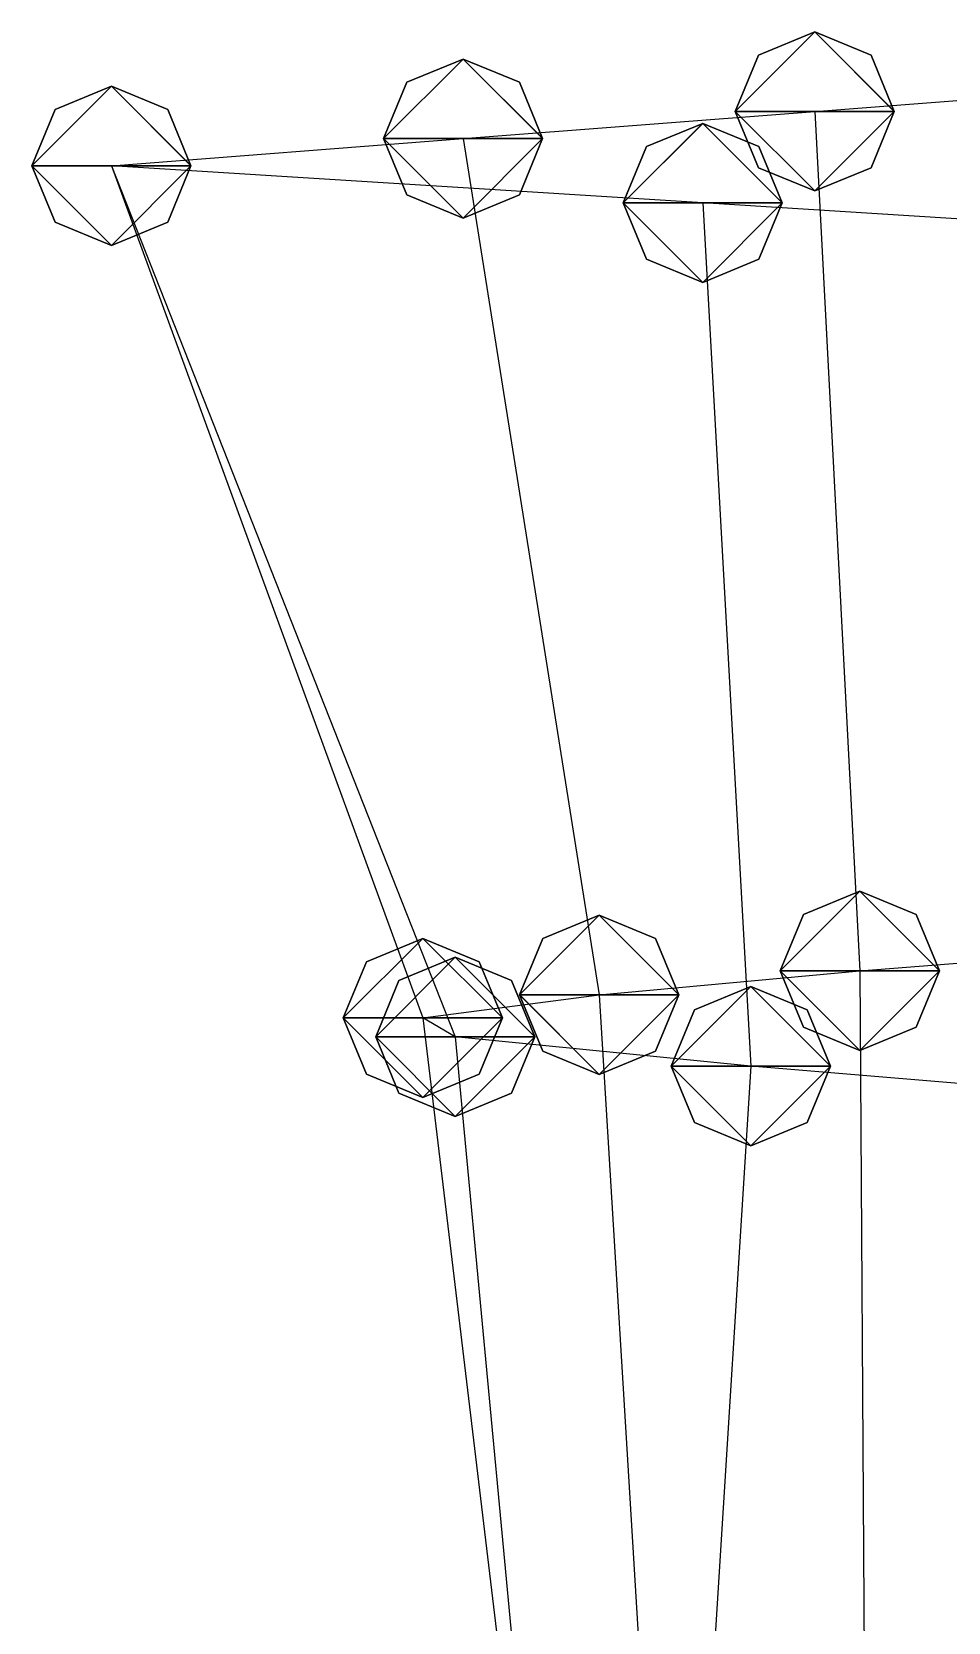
# Model space of a CAD drawing. Header units: metres. Extents: x -59 to 99, y -54 to 55.
# Drawn here: x -21.6 to -10.08, y 32.3 to 52.28 of the extents above; entities that cross this region are included whole.
import ezdxf

# ---------------------------------------------------------------- set-up
doc = ezdxf.new("R2010")
doc.units = ezdxf.units.M

msp = doc.modelspace()

# ---------------------------------------------------------------- linework, layer by layer
for p, q in [((-11.75967, 52.283333, -190.1434), (-12.466777, 51.99044, -190.14345)), ((-11.75967, 52.283333, -190.1434), (-12.466777, 51.99044, -190.14345)), ((-11.75967, 52.283333, -190.1434), (-12.466777, 51.99044, -190.14345)), ((-11.052564, 51.99044, -190.14345), (-11.75967, 52.283333, -190.1434)), ((-11.052564, 51.99044, -190.14345), (-11.75967, 52.283333, -190.1434)), ((-11.052564, 51.99044, -190.14345), (-11.75967, 52.283333, -190.1434)), ((-12.466777, 51.99044, -190.14345), (-12.75967, 51.283333, -190.14357)), ((-12.466777, 51.99044, -190.14345), (-12.75967, 51.283333, -190.14357)), ((-12.466777, 51.99044, -190.14345), (-12.75967, 51.283333, -190.14357)), ((-10.75967, 51.283333, -190.14357), (-11.052564, 51.99044, -190.14345)), ((-10.75967, 51.283333, -190.14357), (-11.052564, 51.99044, -190.14345)), ((-10.75967, 51.283333, -190.14357), (-11.052564, 51.99044, -190.14345)), ((-16.177967, 51.94165, -185.2524), (-16.885075, 51.648758, -185.25244)), ((-16.177967, 51.94165, -185.2524), (-16.885075, 51.648758, -185.25244)), ((-16.177967, 51.94165, -185.2524), (-16.885075, 51.648758, -185.25244)), ((-15.4708605, 51.648758, -185.25244), (-16.177967, 51.94165, -185.2524)), ((-15.4708605, 51.648758, -185.25244), (-16.177967, 51.94165, -185.2524)), ((-15.4708605, 51.648758, -185.25244), (-16.177967, 51.94165, -185.2524)), ((-20.596264, 51.599968, -180.3614), (-21.303371, 51.307076, -180.36145)), ((-20.596264, 51.599968, -180.3614), (-21.303371, 51.307076, -180.36145)), ((-20.596264, 51.599968, -180.3614), (-21.303371, 51.307076, -180.36145)), ((-20.596264, 51.599968, -180.3614), (-21.303371, 51.307076, -180.36145)), ((-20.596264, 51.599968, -180.3614), (-21.303371, 51.307076, -180.36145)), ((-20.596264, 51.599968, -180.3614), (-21.303371, 51.307076, -180.36145)), ((-19.889156, 51.307076, -180.36145), (-20.596264, 51.599968, -180.3614)), ((-19.889156, 51.307076, -180.36145), (-20.596264, 51.599968, -180.3614)), ((-19.889156, 51.307076, -180.36145), (-20.596264, 51.599968, -180.3614)), ((-19.889156, 51.307076, -180.36145), (-20.596264, 51.599968, -180.3614)), ((-19.889156, 51.307076, -180.36145), (-20.596264, 51.599968, -180.3614)), ((-19.889156, 51.307076, -180.36145), (-20.596264, 51.599968, -180.3614)), ((-16.885075, 51.648758, -185.25244), (-17.177967, 50.94165, -185.25256)), ((-16.885075, 51.648758, -185.25244), (-17.177967, 50.94165, -185.25256)), ((-16.885075, 51.648758, -185.25244), (-17.177967, 50.94165, -185.25256)), ((-15.177967, 50.94165, -185.25256), (-15.4708605, 51.648758, -185.25244)), ((-15.177967, 50.94165, -185.25256), (-15.4708605, 51.648758, -185.25244)), ((-15.177967, 50.94165, -185.25256), (-15.4708605, 51.648758, -185.25244)), ((-11.75967, 51.283333, -190.14357), (-7.3413773, 51.62501, -195.03458)), ((-21.303371, 51.307076, -180.36145), (-21.596264, 50.599968, -180.36157)), ((-21.303371, 51.307076, -180.36145), (-21.596264, 50.599968, -180.36157)), ((-21.303371, 51.307076, -180.36145), (-21.596264, 50.599968, -180.36157)), ((-21.303371, 51.307076, -180.36145), (-21.596264, 50.599968, -180.36157)), ((-21.303371, 51.307076, -180.36145), (-21.596264, 50.599968, -180.36157)), ((-21.303371, 51.307076, -180.36145), (-21.596264, 50.599968, -180.36157)), ((-19.596264, 50.599968, -180.36157), (-19.889156, 51.307076, -180.36145)), ((-19.596264, 50.599968, -180.36157), (-19.889156, 51.307076, -180.36145)), ((-19.596264, 50.599968, -180.36157), (-19.889156, 51.307076, -180.36145)), ((-19.596264, 50.599968, -180.36157), (-19.889156, 51.307076, -180.36145)), ((-19.596264, 50.599968, -180.36157), (-19.889156, 51.307076, -180.36145)), ((-19.596264, 50.599968, -180.36157), (-19.889156, 51.307076, -180.36145)), ((-16.177967, 50.94165, -185.25256), (-11.75967, 51.283333, -190.14357)), ((-12.75967, 51.283333, -190.14357), (-12.466777, 50.576225, -190.14369)), ((-12.75967, 51.283333, -190.14357), (-12.466777, 50.576225, -190.14369)), ((-12.75967, 51.283333, -190.14357), (-12.466777, 50.576225, -190.14369)), ((-11.75967, 51.283333, -190.14357), (-11.192436, 40.485794, -195.04546)), ((-11.052564, 50.576225, -190.14369), (-10.75967, 51.283333, -190.14357)), ((-11.052564, 50.576225, -190.14369), (-10.75967, 51.283333, -190.14357)), ((-11.052564, 50.576225, -190.14369), (-10.75967, 51.283333, -190.14357)), ((-13.167591, 51.133442, -173.68329), (-13.874698, 50.84055, -173.68333)), ((-13.167591, 51.133442, -173.68329), (-13.874698, 50.84055, -173.68333)), ((-13.167591, 51.133442, -173.68329), (-13.874698, 50.84055, -173.68333)), ((-12.4604845, 50.84055, -173.68333), (-13.167591, 51.133442, -173.68329)), ((-12.4604845, 50.84055, -173.68333), (-13.167591, 51.133442, -173.68329)), ((-12.4604845, 50.84055, -173.68333), (-13.167591, 51.133442, -173.68329)), ((-20.596264, 50.599968, -180.36157), (-16.177967, 50.94165, -185.25256)), ((-17.177967, 50.94165, -185.25256), (-16.885075, 50.234543, -185.25269)), ((-17.177967, 50.94165, -185.25256), (-16.885075, 50.234543, -185.25269)), ((-17.177967, 50.94165, -185.25256), (-16.885075, 50.234543, -185.25269)), ((-16.177967, 50.94165, -185.25256), (-14.466915, 40.184166, -190.7228)), ((-15.4708605, 50.234543, -185.25269), (-15.177967, 50.94165, -185.25256)), ((-15.4708605, 50.234543, -185.25269), (-15.177967, 50.94165, -185.25256)), ((-15.4708605, 50.234543, -185.25269), (-15.177967, 50.94165, -185.25256)), ((-13.874698, 50.84055, -173.68333), (-14.167591, 50.133442, -173.68346)), ((-13.874698, 50.84055, -173.68333), (-14.167591, 50.133442, -173.68346)), ((-13.874698, 50.84055, -173.68333), (-14.167591, 50.133442, -173.68346)), ((-12.167591, 50.133442, -173.68346), (-12.4604845, 50.84055, -173.68333)), ((-12.167591, 50.133442, -173.68346), (-12.4604845, 50.84055, -173.68333)), ((-12.167591, 50.133442, -173.68346), (-12.4604845, 50.84055, -173.68333)), ((-21.596264, 50.599968, -180.36157), (-21.303371, 49.89286, -180.3617)), ((-21.596264, 50.599968, -180.36157), (-21.303371, 49.89286, -180.3617)), ((-21.596264, 50.599968, -180.36157), (-21.303371, 49.89286, -180.3617)), ((-21.596264, 50.599968, -180.36157), (-21.303371, 49.89286, -180.3617)), ((-21.596264, 50.599968, -180.36157), (-21.303371, 49.89286, -180.3617)), ((-21.596264, 50.599968, -180.36157), (-21.303371, 49.89286, -180.3617)), ((-13.167591, 50.133442, -173.68346), (-20.596264, 50.599968, -180.36157)), ((-20.596264, 50.599968, -180.36157), (-20.596264, 50.599968, -180.36157)), ((-20.596264, 50.599968, -180.36157), (-16.27594, 39.655373, -183.15163)), ((-20.596264, 50.599968, -180.36157), (-16.683697, 39.89329, -186.55563)), ((-19.889156, 49.89286, -180.3617), (-19.596264, 50.599968, -180.36157)), ((-19.889156, 49.89286, -180.3617), (-19.596264, 50.599968, -180.36157)), ((-19.889156, 49.89286, -180.3617), (-19.596264, 50.599968, -180.36157)), ((-19.889156, 49.89286, -180.3617), (-19.596264, 50.599968, -180.36157)), ((-19.889156, 49.89286, -180.3617), (-19.596264, 50.599968, -180.36157)), ((-19.889156, 49.89286, -180.3617), (-19.596264, 50.599968, -180.36157)), ((-12.466777, 50.576225, -190.14369), (-11.75967, 50.283333, -190.14374)), ((-12.466777, 50.576225, -190.14369), (-11.75967, 50.283333, -190.14374)), ((-12.466777, 50.576225, -190.14369), (-11.75967, 50.283333, -190.14374)), ((-11.75967, 50.283333, -190.14374), (-11.052564, 50.576225, -190.14369)), ((-11.75967, 50.283333, -190.14374), (-11.052564, 50.576225, -190.14369)), ((-11.75967, 50.283333, -190.14374), (-11.052564, 50.576225, -190.14369)), ((-16.885075, 50.234543, -185.25269), (-16.177967, 49.94165, -185.25273)), ((-16.885075, 50.234543, -185.25269), (-16.177967, 49.94165, -185.25273)), ((-16.885075, 50.234543, -185.25269), (-16.177967, 49.94165, -185.25273)), ((-16.177967, 49.94165, -185.25273), (-15.4708605, 50.234543, -185.25269)), ((-16.177967, 49.94165, -185.25273), (-15.4708605, 50.234543, -185.25269)), ((-16.177967, 49.94165, -185.25273), (-15.4708605, 50.234543, -185.25269)), ((-14.167591, 50.133442, -173.68346), (-13.874698, 49.426334, -173.68358)), ((-14.167591, 50.133442, -173.68346), (-13.874698, 49.426334, -173.68358)), ((-14.167591, 50.133442, -173.68346), (-13.874698, 49.426334, -173.68358)), ((-5.7389183, 49.666912, -167.00534), (-13.167591, 50.133442, -173.68346)), ((-13.167591, 50.133442, -173.68346), (-12.561504, 39.2881, -177.89655)), ((-12.4604845, 49.426334, -173.68358), (-12.167591, 50.133442, -173.68346)), ((-12.4604845, 49.426334, -173.68358), (-12.167591, 50.133442, -173.68346)), ((-12.4604845, 49.426334, -173.68358), (-12.167591, 50.133442, -173.68346)), ((-21.303371, 49.89286, -180.3617), (-20.596264, 49.599968, -180.36174)), ((-21.303371, 49.89286, -180.3617), (-20.596264, 49.599968, -180.36174)), ((-21.303371, 49.89286, -180.3617), (-20.596264, 49.599968, -180.36174)), ((-21.303371, 49.89286, -180.3617), (-20.596264, 49.599968, -180.36174)), ((-21.303371, 49.89286, -180.3617), (-20.596264, 49.599968, -180.36174)), ((-21.303371, 49.89286, -180.3617), (-20.596264, 49.599968, -180.36174)), ((-20.596264, 49.599968, -180.36174), (-19.889156, 49.89286, -180.3617)), ((-20.596264, 49.599968, -180.36174), (-19.889156, 49.89286, -180.3617)), ((-20.596264, 49.599968, -180.36174), (-19.889156, 49.89286, -180.3617)), ((-20.596264, 49.599968, -180.36174), (-19.889156, 49.89286, -180.3617)), ((-20.596264, 49.599968, -180.36174), (-19.889156, 49.89286, -180.3617)), ((-20.596264, 49.599968, -180.36174), (-19.889156, 49.89286, -180.3617)), ((-13.874698, 49.426334, -173.68358), (-13.167591, 49.133442, -173.68362)), ((-13.874698, 49.426334, -173.68358), (-13.167591, 49.133442, -173.68362)), ((-13.874698, 49.426334, -173.68358), (-13.167591, 49.133442, -173.68362)), ((-13.167591, 49.133442, -173.68362), (-12.4604845, 49.426334, -173.68358)), ((-13.167591, 49.133442, -173.68362), (-12.4604845, 49.426334, -173.68358)), ((-13.167591, 49.133442, -173.68362), (-12.4604845, 49.426334, -173.68358)), ((-11.192436, 41.485794, -195.04529), (-11.899543, 41.1929, -195.04533)), ((-11.192436, 41.485794, -195.04529), (-11.899543, 41.1929, -195.04533)), ((-11.192436, 41.485794, -195.04529), (-11.899543, 41.1929, -195.04533)), ((-11.192436, 41.485794, -195.04529), (-11.899543, 41.1929, -195.04533)), ((-10.48533, 41.1929, -195.04533), (-11.192436, 41.485794, -195.04529)), ((-10.48533, 41.1929, -195.04533), (-11.192436, 41.485794, -195.04529)), ((-10.48533, 41.1929, -195.04533), (-11.192436, 41.485794, -195.04529)), ((-10.48533, 41.1929, -195.04533), (-11.192436, 41.485794, -195.04529)), ((-14.466915, 41.184166, -190.72263), (-15.174022, 40.891273, -190.72267)), ((-14.466915, 41.184166, -190.72263), (-15.174022, 40.891273, -190.72267)), ((-14.466915, 41.184166, -190.72263), (-15.174022, 40.891273, -190.72267)), ((-14.466915, 41.184166, -190.72263), (-15.174022, 40.891273, -190.72267)), ((-13.759809, 40.891273, -190.72267), (-14.466915, 41.184166, -190.72263)), ((-13.759809, 40.891273, -190.72267), (-14.466915, 41.184166, -190.72263)), ((-13.759809, 40.891273, -190.72267), (-14.466915, 41.184166, -190.72263)), ((-13.759809, 40.891273, -190.72267), (-14.466915, 41.184166, -190.72263)), ((-11.899543, 41.1929, -195.04533), (-12.192436, 40.485794, -195.04546)), ((-11.899543, 41.1929, -195.04533), (-12.192436, 40.485794, -195.04546)), ((-11.899543, 41.1929, -195.04533), (-12.192436, 40.485794, -195.04546)), ((-11.899543, 41.1929, -195.04533), (-12.192436, 40.485794, -195.04546)), ((-10.192436, 40.485794, -195.04546), (-10.48533, 41.1929, -195.04533)), ((-10.192436, 40.485794, -195.04546), (-10.48533, 41.1929, -195.04533)), ((-10.192436, 40.485794, -195.04546), (-10.48533, 41.1929, -195.04533)), ((-10.192436, 40.485794, -195.04546), (-10.48533, 41.1929, -195.04533)), ((-16.683697, 40.89329, -186.55547), (-17.390804, 40.6004, -186.55551)), ((-16.683697, 40.89329, -186.55547), (-17.390804, 40.6004, -186.55551)), ((-16.683697, 40.89329, -186.55547), (-17.390804, 40.6004, -186.55551)), ((-16.683697, 40.89329, -186.55547), (-17.390804, 40.6004, -186.55551)), ((-15.97659, 40.6004, -186.55551), (-16.683697, 40.89329, -186.55547)), ((-15.97659, 40.6004, -186.55551), (-16.683697, 40.89329, -186.55547)), ((-15.97659, 40.6004, -186.55551), (-16.683697, 40.89329, -186.55547)), ((-15.97659, 40.6004, -186.55551), (-16.683697, 40.89329, -186.55547)), ((-15.174022, 40.891273, -190.72267), (-15.466915, 40.184166, -190.7228)), ((-15.174022, 40.891273, -190.72267), (-15.466915, 40.184166, -190.7228)), ((-15.174022, 40.891273, -190.72267), (-15.466915, 40.184166, -190.7228)), ((-15.174022, 40.891273, -190.72267), (-15.466915, 40.184166, -190.7228)), ((-13.466915, 40.184166, -190.7228), (-13.759809, 40.891273, -190.72267)), ((-13.466915, 40.184166, -190.7228), (-13.759809, 40.891273, -190.72267)), ((-13.466915, 40.184166, -190.7228), (-13.759809, 40.891273, -190.72267)), ((-13.466915, 40.184166, -190.7228), (-13.759809, 40.891273, -190.72267)), ((-11.192436, 40.485794, -195.04546), (-7.417652, 40.786324, -199.34677)), ((-17.390804, 40.6004, -186.55551), (-17.683697, 39.89329, -186.55563)), ((-17.390804, 40.6004, -186.55551), (-17.683697, 39.89329, -186.55563)), ((-17.390804, 40.6004, -186.55551), (-17.683697, 39.89329, -186.55563)), ((-17.390804, 40.6004, -186.55551), (-17.683697, 39.89329, -186.55563)), ((-16.27594, 40.655373, -183.15146), (-16.983047, 40.36248, -183.1515)), ((-16.27594, 40.655373, -183.15146), (-16.983047, 40.36248, -183.1515)), ((-16.27594, 40.655373, -183.15146), (-16.983047, 40.36248, -183.1515)), ((-16.27594, 40.655373, -183.15146), (-16.983047, 40.36248, -183.1515)), ((-15.568833, 40.36248, -183.1515), (-16.27594, 40.655373, -183.15146)), ((-15.568833, 40.36248, -183.1515), (-16.27594, 40.655373, -183.15146)), ((-15.568833, 40.36248, -183.1515), (-16.27594, 40.655373, -183.15146)), ((-15.568833, 40.36248, -183.1515), (-16.27594, 40.655373, -183.15146)), ((-15.683697, 39.89329, -186.55563), (-15.97659, 40.6004, -186.55551)), ((-15.683697, 39.89329, -186.55563), (-15.97659, 40.6004, -186.55551)), ((-15.683697, 39.89329, -186.55563), (-15.97659, 40.6004, -186.55551)), ((-15.683697, 39.89329, -186.55563), (-15.97659, 40.6004, -186.55551)), ((-14.466915, 40.184166, -190.7228), (-11.192436, 40.485794, -195.04546)), ((-12.192436, 40.485794, -195.04546), (-11.899543, 39.778687, -195.04558)), ((-12.192436, 40.485794, -195.04546), (-11.899543, 39.778687, -195.04558)), ((-12.192436, 40.485794, -195.04546), (-11.899543, 39.778687, -195.04558)), ((-12.192436, 40.485794, -195.04546), (-11.899543, 39.778687, -195.04558)), ((-11.192436, 40.485794, -195.04546), (-11.125107, 29.69052, -199.97018)), ((-10.48533, 39.778687, -195.04558), (-10.192436, 40.485794, -195.04546)), ((-10.48533, 39.778687, -195.04558), (-10.192436, 40.485794, -195.04546)), ((-10.48533, 39.778687, -195.04558), (-10.192436, 40.485794, -195.04546)), ((-10.48533, 39.778687, -195.04558), (-10.192436, 40.485794, -195.04546)), ((-16.983047, 40.36248, -183.1515), (-17.27594, 39.655373, -183.15163)), ((-16.983047, 40.36248, -183.1515), (-17.27594, 39.655373, -183.15163)), ((-16.983047, 40.36248, -183.1515), (-17.27594, 39.655373, -183.15163)), ((-16.983047, 40.36248, -183.1515), (-17.27594, 39.655373, -183.15163)), ((-16.683697, 39.89329, -186.55563), (-14.466915, 40.184166, -190.7228)), ((-15.27594, 39.655373, -183.15163), (-15.568833, 40.36248, -183.1515)), ((-15.27594, 39.655373, -183.15163), (-15.568833, 40.36248, -183.1515)), ((-15.27594, 39.655373, -183.15163), (-15.568833, 40.36248, -183.1515)), ((-15.27594, 39.655373, -183.15163), (-15.568833, 40.36248, -183.1515)), ((-15.466915, 40.184166, -190.7228), (-15.174022, 39.47706, -190.72292)), ((-15.466915, 40.184166, -190.7228), (-15.174022, 39.47706, -190.72292)), ((-15.466915, 40.184166, -190.7228), (-15.174022, 39.47706, -190.72292)), ((-15.466915, 40.184166, -190.7228), (-15.174022, 39.47706, -190.72292)), ((-14.466915, 40.184166, -190.7228), (-13.812748, 29.416523, -196.03899)), ((-13.759809, 39.47706, -190.72292), (-13.466915, 40.184166, -190.7228)), ((-13.759809, 39.47706, -190.72292), (-13.466915, 40.184166, -190.7228)), ((-13.759809, 39.47706, -190.72292), (-13.466915, 40.184166, -190.7228)), ((-13.759809, 39.47706, -190.72292), (-13.466915, 40.184166, -190.7228)), ((-12.561504, 40.2881, -177.89638), (-13.268611, 39.99521, -177.89642)), ((-12.561504, 40.2881, -177.89638), (-13.268611, 39.99521, -177.89642)), ((-12.561504, 40.2881, -177.89638), (-13.268611, 39.99521, -177.89642)), ((-12.561504, 40.2881, -177.89638), (-13.268611, 39.99521, -177.89642)), ((-11.854398, 39.99521, -177.89642), (-12.561504, 40.2881, -177.89638)), ((-11.854398, 39.99521, -177.89642), (-12.561504, 40.2881, -177.89638)), ((-11.854398, 39.99521, -177.89642), (-12.561504, 40.2881, -177.89638)), ((-11.854398, 39.99521, -177.89642), (-12.561504, 40.2881, -177.89638)), ((-13.268611, 39.99521, -177.89642), (-13.561504, 39.2881, -177.89655)), ((-13.268611, 39.99521, -177.89642), (-13.561504, 39.2881, -177.89655)), ((-13.268611, 39.99521, -177.89642), (-13.561504, 39.2881, -177.89655)), ((-13.268611, 39.99521, -177.89642), (-13.561504, 39.2881, -177.89655)), ((-11.561504, 39.2881, -177.89655), (-11.854398, 39.99521, -177.89642)), ((-11.561504, 39.2881, -177.89655), (-11.854398, 39.99521, -177.89642)), ((-11.561504, 39.2881, -177.89655), (-11.854398, 39.99521, -177.89642)), ((-11.561504, 39.2881, -177.89655), (-11.854398, 39.99521, -177.89642)), ((-17.683697, 39.89329, -186.55563), (-17.390804, 39.186184, -186.55576)), ((-17.683697, 39.89329, -186.55563), (-17.390804, 39.186184, -186.55576)), ((-17.683697, 39.89329, -186.55563), (-17.390804, 39.186184, -186.55576)), ((-17.683697, 39.89329, -186.55563), (-17.390804, 39.186184, -186.55576)), ((-16.27594, 39.655373, -183.15163), (-16.683697, 39.89329, -186.55563)), ((-16.683697, 39.89329, -186.55563), (-15.394474, 29.13387, -191.98793)), ((-15.97659, 39.186184, -186.55576), (-15.683697, 39.89329, -186.55563)), ((-15.97659, 39.186184, -186.55576), (-15.683697, 39.89329, -186.55563)), ((-15.97659, 39.186184, -186.55576), (-15.683697, 39.89329, -186.55563)), ((-15.97659, 39.186184, -186.55576), (-15.683697, 39.89329, -186.55563)), ((-11.899543, 39.778687, -195.04558), (-11.192436, 39.485794, -195.04562)), ((-11.899543, 39.778687, -195.04558), (-11.192436, 39.485794, -195.04562)), ((-11.899543, 39.778687, -195.04558), (-11.192436, 39.485794, -195.04562)), ((-11.899543, 39.778687, -195.04558), (-11.192436, 39.485794, -195.04562)), ((-11.192436, 39.485794, -195.04562), (-10.48533, 39.778687, -195.04558)), ((-11.192436, 39.485794, -195.04562), (-10.48533, 39.778687, -195.04558)), ((-11.192436, 39.485794, -195.04562), (-10.48533, 39.778687, -195.04558)), ((-11.192436, 39.485794, -195.04562), (-10.48533, 39.778687, -195.04558)), ((-17.27594, 39.655373, -183.15163), (-16.983047, 38.948265, -183.15175)), ((-17.27594, 39.655373, -183.15163), (-16.983047, 38.948265, -183.15175)), ((-17.27594, 39.655373, -183.15163), (-16.983047, 38.948265, -183.15175)), ((-17.27594, 39.655373, -183.15163), (-16.983047, 38.948265, -183.15175)), ((-12.561504, 39.2881, -177.89655), (-16.27594, 39.655373, -183.15163)), ((-16.27594, 39.655373, -183.15163), (-15.260918, 28.84054, -187.794)), ((-15.568833, 38.948265, -183.15175), (-15.27594, 39.655373, -183.15163)), ((-15.568833, 38.948265, -183.15175), (-15.27594, 39.655373, -183.15163)), ((-15.568833, 38.948265, -183.15175), (-15.27594, 39.655373, -183.15163)), ((-15.568833, 38.948265, -183.15175), (-15.27594, 39.655373, -183.15163)), ((-15.174022, 39.47706, -190.72292), (-14.466915, 39.184166, -190.72296)), ((-15.174022, 39.47706, -190.72292), (-14.466915, 39.184166, -190.72296)), ((-15.174022, 39.47706, -190.72292), (-14.466915, 39.184166, -190.72296)), ((-15.174022, 39.47706, -190.72292), (-14.466915, 39.184166, -190.72296)), ((-14.466915, 39.184166, -190.72296), (-13.759809, 39.47706, -190.72292)), ((-14.466915, 39.184166, -190.72296), (-13.759809, 39.47706, -190.72292)), ((-14.466915, 39.184166, -190.72296), (-13.759809, 39.47706, -190.72292)), ((-14.466915, 39.184166, -190.72296), (-13.759809, 39.47706, -190.72292)), ((-17.390804, 39.186184, -186.55576), (-16.683697, 38.89329, -186.5558)), ((-17.390804, 39.186184, -186.55576), (-16.683697, 38.89329, -186.5558)), ((-17.390804, 39.186184, -186.55576), (-16.683697, 38.89329, -186.5558)), ((-17.390804, 39.186184, -186.55576), (-16.683697, 38.89329, -186.5558)), ((-16.683697, 38.89329, -186.5558), (-15.97659, 39.186184, -186.55576)), ((-16.683697, 38.89329, -186.5558), (-15.97659, 39.186184, -186.55576)), ((-16.683697, 38.89329, -186.5558), (-15.97659, 39.186184, -186.55576)), ((-16.683697, 38.89329, -186.5558), (-15.97659, 39.186184, -186.55576)), ((-13.561504, 39.2881, -177.89655), (-13.268611, 38.580994, -177.89667)), ((-13.561504, 39.2881, -177.89655), (-13.268611, 38.580994, -177.89667)), ((-13.561504, 39.2881, -177.89655), (-13.268611, 38.580994, -177.89667)), ((-13.561504, 39.2881, -177.89655), (-13.268611, 38.580994, -177.89667)), ((-12.561504, 39.2881, -177.89655), (-13.23872, 28.491318, -182.79968)), ((-7.56229, 38.872932, -171.95265), (-12.561504, 39.2881, -177.89655)), ((-11.854398, 38.580994, -177.89667), (-11.561504, 39.2881, -177.89655)), ((-11.854398, 38.580994, -177.89667), (-11.561504, 39.2881, -177.89655)), ((-11.854398, 38.580994, -177.89667), (-11.561504, 39.2881, -177.89655)), ((-11.854398, 38.580994, -177.89667), (-11.561504, 39.2881, -177.89655)), ((-16.983047, 38.948265, -183.15175), (-16.27594, 38.655373, -183.1518)), ((-16.983047, 38.948265, -183.15175), (-16.27594, 38.655373, -183.1518)), ((-16.983047, 38.948265, -183.15175), (-16.27594, 38.655373, -183.1518)), ((-16.983047, 38.948265, -183.15175), (-16.27594, 38.655373, -183.1518)), ((-16.27594, 38.655373, -183.1518), (-15.568833, 38.948265, -183.15175)), ((-16.27594, 38.655373, -183.1518), (-15.568833, 38.948265, -183.15175)), ((-16.27594, 38.655373, -183.1518), (-15.568833, 38.948265, -183.15175)), ((-16.27594, 38.655373, -183.1518), (-15.568833, 38.948265, -183.15175)), ((-13.268611, 38.580994, -177.89667), (-12.561504, 38.2881, -177.89671)), ((-13.268611, 38.580994, -177.89667), (-12.561504, 38.2881, -177.89671)), ((-13.268611, 38.580994, -177.89667), (-12.561504, 38.2881, -177.89671)), ((-13.268611, 38.580994, -177.89667), (-12.561504, 38.2881, -177.89671)), ((-12.561504, 38.2881, -177.89671), (-11.854398, 38.580994, -177.89667)), ((-12.561504, 38.2881, -177.89671), (-11.854398, 38.580994, -177.89667)), ((-12.561504, 38.2881, -177.89671), (-11.854398, 38.580994, -177.89667)), ((-12.561504, 38.2881, -177.89671), (-11.854398, 38.580994, -177.89667))]:
    msp.add_line(p, q)
for points in [[(-12.75967, 51.283333, -190.14357), (-12.466777, 51.99044, -190.14345), (-11.75967, 52.283333, -190.1434), (-11.75957, 52.283432, -190.1433)], [(-12.75967, 51.283333, -190.14357), (-12.466777, 51.99044, -190.14345), (-11.75967, 52.283333, -190.1434), (-11.75957, 52.283432, -190.1433)], [(-12.75967, 51.283333, -190.14357), (-12.466777, 51.99044, -190.14345), (-11.75967, 52.283333, -190.1434), (-11.75957, 52.283432, -190.1433)], [(-12.75967, 51.283333, -190.14357), (-11.75967, 52.283333, -190.1434), (-10.75967, 51.283333, -190.14357), (-10.75957, 51.283432, -190.14346)], [(-12.75967, 51.283333, -190.14357), (-11.75967, 52.283333, -190.1434), (-10.75967, 51.283333, -190.14357), (-10.75957, 51.283432, -190.14346)], [(-12.75967, 51.283333, -190.14357), (-11.75967, 52.283333, -190.1434), (-10.75967, 51.283333, -190.14357), (-10.75957, 51.283432, -190.14346)], [(-11.75967, 52.283333, -190.1434), (-11.052564, 51.99044, -190.14345), (-10.75967, 51.283333, -190.14357), (-10.75957, 51.283432, -190.14346)], [(-11.75967, 52.283333, -190.1434), (-11.052564, 51.99044, -190.14345), (-10.75967, 51.283333, -190.14357), (-10.75957, 51.283432, -190.14346)], [(-11.75967, 52.283333, -190.1434), (-11.052564, 51.99044, -190.14345), (-10.75967, 51.283333, -190.14357), (-10.75957, 51.283432, -190.14346)], [(-17.177967, 50.94165, -185.25256), (-16.885075, 51.648758, -185.25244), (-16.177967, 51.94165, -185.2524), (-16.177868, 51.94175, -185.25229)], [(-17.177967, 50.94165, -185.25256), (-16.885075, 51.648758, -185.25244), (-16.177967, 51.94165, -185.2524), (-16.177868, 51.94175, -185.25229)], [(-17.177967, 50.94165, -185.25256), (-16.885075, 51.648758, -185.25244), (-16.177967, 51.94165, -185.2524), (-16.177868, 51.94175, -185.25229)], [(-17.177967, 50.94165, -185.25256), (-16.177967, 51.94165, -185.2524), (-15.177967, 50.94165, -185.25256), (-15.177867, 50.94175, -185.25246)], [(-17.177967, 50.94165, -185.25256), (-16.177967, 51.94165, -185.2524), (-15.177967, 50.94165, -185.25256), (-15.177867, 50.94175, -185.25246)], [(-17.177967, 50.94165, -185.25256), (-16.177967, 51.94165, -185.2524), (-15.177967, 50.94165, -185.25256), (-15.177867, 50.94175, -185.25246)], [(-16.177967, 51.94165, -185.2524), (-15.4708605, 51.648758, -185.25244), (-15.177967, 50.94165, -185.25256), (-15.177867, 50.94175, -185.25246)], [(-16.177967, 51.94165, -185.2524), (-15.4708605, 51.648758, -185.25244), (-15.177967, 50.94165, -185.25256), (-15.177867, 50.94175, -185.25246)], [(-16.177967, 51.94165, -185.2524), (-15.4708605, 51.648758, -185.25244), (-15.177967, 50.94165, -185.25256), (-15.177867, 50.94175, -185.25246)], [(-21.596264, 50.599968, -180.36157), (-21.303371, 51.307076, -180.36145), (-20.596264, 51.599968, -180.3614), (-20.596165, 51.600067, -180.3613)], [(-21.596264, 50.599968, -180.36157), (-21.303371, 51.307076, -180.36145), (-20.596264, 51.599968, -180.3614), (-20.596165, 51.600067, -180.3613)], [(-21.596264, 50.599968, -180.36157), (-21.303371, 51.307076, -180.36145), (-20.596264, 51.599968, -180.3614), (-20.596165, 51.600067, -180.3613)], [(-21.596264, 50.599968, -180.36157), (-21.303371, 51.307076, -180.36145), (-20.596264, 51.599968, -180.3614), (-20.596165, 51.600067, -180.3613)], [(-21.596264, 50.599968, -180.36157), (-21.303371, 51.307076, -180.36145), (-20.596264, 51.599968, -180.3614), (-20.596165, 51.600067, -180.3613)], [(-21.596264, 50.599968, -180.36157), (-21.303371, 51.307076, -180.36145), (-20.596264, 51.599968, -180.3614), (-20.596165, 51.600067, -180.3613)], [(-21.596264, 50.599968, -180.36157), (-20.596264, 51.599968, -180.3614), (-19.596264, 50.599968, -180.36157), (-19.596165, 50.600067, -180.36147)], [(-21.596264, 50.599968, -180.36157), (-20.596264, 51.599968, -180.3614), (-19.596264, 50.599968, -180.36157), (-19.596165, 50.600067, -180.36147)], [(-21.596264, 50.599968, -180.36157), (-20.596264, 51.599968, -180.3614), (-19.596264, 50.599968, -180.36157), (-19.596165, 50.600067, -180.36147)], [(-21.596264, 50.599968, -180.36157), (-20.596264, 51.599968, -180.3614), (-19.596264, 50.599968, -180.36157), (-19.596165, 50.600067, -180.36147)], [(-21.596264, 50.599968, -180.36157), (-20.596264, 51.599968, -180.3614), (-19.596264, 50.599968, -180.36157), (-19.596165, 50.600067, -180.36147)], [(-21.596264, 50.599968, -180.36157), (-20.596264, 51.599968, -180.3614), (-19.596264, 50.599968, -180.36157), (-19.596165, 50.600067, -180.36147)], [(-20.596264, 51.599968, -180.3614), (-19.889156, 51.307076, -180.36145), (-19.596264, 50.599968, -180.36157), (-19.596165, 50.600067, -180.36147)], [(-20.596264, 51.599968, -180.3614), (-19.889156, 51.307076, -180.36145), (-19.596264, 50.599968, -180.36157), (-19.596165, 50.600067, -180.36147)], [(-20.596264, 51.599968, -180.3614), (-19.889156, 51.307076, -180.36145), (-19.596264, 50.599968, -180.36157), (-19.596165, 50.600067, -180.36147)], [(-20.596264, 51.599968, -180.3614), (-19.889156, 51.307076, -180.36145), (-19.596264, 50.599968, -180.36157), (-19.596165, 50.600067, -180.36147)], [(-20.596264, 51.599968, -180.3614), (-19.889156, 51.307076, -180.36145), (-19.596264, 50.599968, -180.36157), (-19.596165, 50.600067, -180.36147)], [(-20.596264, 51.599968, -180.3614), (-19.889156, 51.307076, -180.36145), (-19.596264, 50.599968, -180.36157), (-19.596165, 50.600067, -180.36147)], [(-11.75967, 50.283333, -190.14374), (-12.466777, 50.576225, -190.14369), (-12.75967, 51.283333, -190.14357), (-12.75957, 51.283432, -190.14346)], [(-10.75967, 51.283333, -190.14357), (-11.75967, 50.283333, -190.14374), (-12.75967, 51.283333, -190.14357), (-12.75957, 51.283432, -190.14346)], [(-11.75967, 50.283333, -190.14374), (-12.466777, 50.576225, -190.14369), (-12.75967, 51.283333, -190.14357), (-12.75957, 51.283432, -190.14346)], [(-10.75967, 51.283333, -190.14357), (-11.75967, 50.283333, -190.14374), (-12.75967, 51.283333, -190.14357), (-12.75957, 51.283432, -190.14346)], [(-11.75967, 50.283333, -190.14374), (-12.466777, 50.576225, -190.14369), (-12.75967, 51.283333, -190.14357), (-12.75957, 51.283432, -190.14346)], [(-10.75967, 51.283333, -190.14357), (-11.75967, 50.283333, -190.14374), (-12.75967, 51.283333, -190.14357), (-12.75957, 51.283432, -190.14346)], [(-10.75967, 51.283333, -190.14357), (-11.052564, 50.576225, -190.14369), (-11.75967, 50.283333, -190.14374), (-11.75957, 50.283432, -190.14363)], [(-10.75967, 51.283333, -190.14357), (-11.052564, 50.576225, -190.14369), (-11.75967, 50.283333, -190.14374), (-11.75957, 50.283432, -190.14363)], [(-10.75967, 51.283333, -190.14357), (-11.052564, 50.576225, -190.14369), (-11.75967, 50.283333, -190.14374), (-11.75957, 50.283432, -190.14363)], [(-14.167591, 50.133442, -173.68346), (-13.874698, 50.84055, -173.68333), (-13.167591, 51.133442, -173.68329), (-13.167491, 51.13354, -173.68318)], [(-14.167591, 50.133442, -173.68346), (-13.874698, 50.84055, -173.68333), (-13.167591, 51.133442, -173.68329), (-13.167491, 51.13354, -173.68318)], [(-14.167591, 50.133442, -173.68346), (-13.874698, 50.84055, -173.68333), (-13.167591, 51.133442, -173.68329), (-13.167491, 51.13354, -173.68318)], [(-14.167591, 50.133442, -173.68346), (-13.167591, 51.133442, -173.68329), (-12.167591, 50.133442, -173.68346), (-12.167491, 50.13354, -173.68335)], [(-14.167591, 50.133442, -173.68346), (-13.167591, 51.133442, -173.68329), (-12.167591, 50.133442, -173.68346), (-12.167491, 50.13354, -173.68335)], [(-14.167591, 50.133442, -173.68346), (-13.167591, 51.133442, -173.68329), (-12.167591, 50.133442, -173.68346), (-12.167491, 50.13354, -173.68335)], [(-13.167591, 51.133442, -173.68329), (-12.4604845, 50.84055, -173.68333), (-12.167591, 50.133442, -173.68346), (-12.167491, 50.13354, -173.68335)], [(-13.167591, 51.133442, -173.68329), (-12.4604845, 50.84055, -173.68333), (-12.167591, 50.133442, -173.68346), (-12.167491, 50.13354, -173.68335)], [(-13.167591, 51.133442, -173.68329), (-12.4604845, 50.84055, -173.68333), (-12.167591, 50.133442, -173.68346), (-12.167491, 50.13354, -173.68335)], [(-16.177967, 49.94165, -185.25273), (-16.885075, 50.234543, -185.25269), (-17.177967, 50.94165, -185.25256), (-17.177868, 50.94175, -185.25246)], [(-15.177967, 50.94165, -185.25256), (-16.177967, 49.94165, -185.25273), (-17.177967, 50.94165, -185.25256), (-17.177868, 50.94175, -185.25246)], [(-16.177967, 49.94165, -185.25273), (-16.885075, 50.234543, -185.25269), (-17.177967, 50.94165, -185.25256), (-17.177868, 50.94175, -185.25246)], [(-15.177967, 50.94165, -185.25256), (-16.177967, 49.94165, -185.25273), (-17.177967, 50.94165, -185.25256), (-17.177868, 50.94175, -185.25246)], [(-16.177967, 49.94165, -185.25273), (-16.885075, 50.234543, -185.25269), (-17.177967, 50.94165, -185.25256), (-17.177868, 50.94175, -185.25246)], [(-15.177967, 50.94165, -185.25256), (-16.177967, 49.94165, -185.25273), (-17.177967, 50.94165, -185.25256), (-17.177868, 50.94175, -185.25246)], [(-15.177967, 50.94165, -185.25256), (-15.4708605, 50.234543, -185.25269), (-16.177967, 49.94165, -185.25273), (-16.177868, 49.94175, -185.25262)], [(-15.177967, 50.94165, -185.25256), (-15.4708605, 50.234543, -185.25269), (-16.177967, 49.94165, -185.25273), (-16.177868, 49.94175, -185.25262)], [(-15.177967, 50.94165, -185.25256), (-15.4708605, 50.234543, -185.25269), (-16.177967, 49.94165, -185.25273), (-16.177868, 49.94175, -185.25262)], [(-20.596264, 49.599968, -180.36174), (-21.303371, 49.89286, -180.3617), (-21.596264, 50.599968, -180.36157), (-21.596165, 50.600067, -180.36147)], [(-19.596264, 50.599968, -180.36157), (-20.596264, 49.599968, -180.36174), (-21.596264, 50.599968, -180.36157), (-21.596165, 50.600067, -180.36147)], [(-20.596264, 49.599968, -180.36174), (-21.303371, 49.89286, -180.3617), (-21.596264, 50.599968, -180.36157), (-21.596165, 50.600067, -180.36147)], [(-19.596264, 50.599968, -180.36157), (-20.596264, 49.599968, -180.36174), (-21.596264, 50.599968, -180.36157), (-21.596165, 50.600067, -180.36147)], [(-20.596264, 49.599968, -180.36174), (-21.303371, 49.89286, -180.3617), (-21.596264, 50.599968, -180.36157), (-21.596165, 50.600067, -180.36147)], [(-19.596264, 50.599968, -180.36157), (-20.596264, 49.599968, -180.36174), (-21.596264, 50.599968, -180.36157), (-21.596165, 50.600067, -180.36147)], [(-20.596264, 49.599968, -180.36174), (-21.303371, 49.89286, -180.3617), (-21.596264, 50.599968, -180.36157), (-21.596165, 50.600067, -180.36147)], [(-19.596264, 50.599968, -180.36157), (-20.596264, 49.599968, -180.36174), (-21.596264, 50.599968, -180.36157), (-21.596165, 50.600067, -180.36147)], [(-20.596264, 49.599968, -180.36174), (-21.303371, 49.89286, -180.3617), (-21.596264, 50.599968, -180.36157), (-21.596165, 50.600067, -180.36147)], [(-19.596264, 50.599968, -180.36157), (-20.596264, 49.599968, -180.36174), (-21.596264, 50.599968, -180.36157), (-21.596165, 50.600067, -180.36147)], [(-20.596264, 49.599968, -180.36174), (-21.303371, 49.89286, -180.3617), (-21.596264, 50.599968, -180.36157), (-21.596165, 50.600067, -180.36147)], [(-19.596264, 50.599968, -180.36157), (-20.596264, 49.599968, -180.36174), (-21.596264, 50.599968, -180.36157), (-21.596165, 50.600067, -180.36147)], [(-19.596264, 50.599968, -180.36157), (-19.889156, 49.89286, -180.3617), (-20.596264, 49.599968, -180.36174), (-20.596165, 49.600067, -180.36163)], [(-19.596264, 50.599968, -180.36157), (-19.889156, 49.89286, -180.3617), (-20.596264, 49.599968, -180.36174), (-20.596165, 49.600067, -180.36163)], [(-19.596264, 50.599968, -180.36157), (-19.889156, 49.89286, -180.3617), (-20.596264, 49.599968, -180.36174), (-20.596165, 49.600067, -180.36163)], [(-19.596264, 50.599968, -180.36157), (-19.889156, 49.89286, -180.3617), (-20.596264, 49.599968, -180.36174), (-20.596165, 49.600067, -180.36163)], [(-19.596264, 50.599968, -180.36157), (-19.889156, 49.89286, -180.3617), (-20.596264, 49.599968, -180.36174), (-20.596165, 49.600067, -180.36163)], [(-19.596264, 50.599968, -180.36157), (-19.889156, 49.89286, -180.3617), (-20.596264, 49.599968, -180.36174), (-20.596165, 49.600067, -180.36163)], [(-13.167591, 49.133442, -173.68362), (-13.874698, 49.426334, -173.68358), (-14.167591, 50.133442, -173.68346), (-14.167491, 50.13354, -173.68335)], [(-12.167591, 50.133442, -173.68346), (-13.167591, 49.133442, -173.68362), (-14.167591, 50.133442, -173.68346), (-14.167491, 50.13354, -173.68335)], [(-13.167591, 49.133442, -173.68362), (-13.874698, 49.426334, -173.68358), (-14.167591, 50.133442, -173.68346), (-14.167491, 50.13354, -173.68335)], [(-12.167591, 50.133442, -173.68346), (-13.167591, 49.133442, -173.68362), (-14.167591, 50.133442, -173.68346), (-14.167491, 50.13354, -173.68335)], [(-13.167591, 49.133442, -173.68362), (-13.874698, 49.426334, -173.68358), (-14.167591, 50.133442, -173.68346), (-14.167491, 50.13354, -173.68335)], [(-12.167591, 50.133442, -173.68346), (-13.167591, 49.133442, -173.68362), (-14.167591, 50.133442, -173.68346), (-14.167491, 50.13354, -173.68335)], [(-12.167591, 50.133442, -173.68346), (-12.4604845, 49.426334, -173.68358), (-13.167591, 49.133442, -173.68362), (-13.167491, 49.13354, -173.68352)], [(-12.167591, 50.133442, -173.68346), (-12.4604845, 49.426334, -173.68358), (-13.167591, 49.133442, -173.68362), (-13.167491, 49.13354, -173.68352)], [(-12.167591, 50.133442, -173.68346), (-12.4604845, 49.426334, -173.68358), (-13.167591, 49.133442, -173.68362), (-13.167491, 49.13354, -173.68352)], [(-12.192436, 40.485794, -195.04546), (-11.899543, 41.1929, -195.04533), (-11.192436, 41.485794, -195.04529), (-11.192336, 41.485893, -195.04518)], [(-12.192436, 40.485794, -195.04546), (-11.899543, 41.1929, -195.04533), (-11.192436, 41.485794, -195.04529), (-11.192336, 41.485893, -195.04518)], [(-12.192436, 40.485794, -195.04546), (-11.899543, 41.1929, -195.04533), (-11.192436, 41.485794, -195.04529), (-11.192336, 41.485893, -195.04518)], [(-12.192436, 40.485794, -195.04546), (-11.899543, 41.1929, -195.04533), (-11.192436, 41.485794, -195.04529), (-11.192336, 41.485893, -195.04518)], [(-12.192436, 40.485794, -195.04546), (-11.192436, 41.485794, -195.04529), (-10.192436, 40.485794, -195.04546), (-10.192336, 40.485893, -195.04535)], [(-12.192436, 40.485794, -195.04546), (-11.192436, 41.485794, -195.04529), (-10.192436, 40.485794, -195.04546), (-10.192336, 40.485893, -195.04535)], [(-12.192436, 40.485794, -195.04546), (-11.192436, 41.485794, -195.04529), (-10.192436, 40.485794, -195.04546), (-10.192336, 40.485893, -195.04535)], [(-12.192436, 40.485794, -195.04546), (-11.192436, 41.485794, -195.04529), (-10.192436, 40.485794, -195.04546), (-10.192336, 40.485893, -195.04535)], [(-11.192436, 41.485794, -195.04529), (-10.48533, 41.1929, -195.04533), (-10.192436, 40.485794, -195.04546), (-10.192336, 40.485893, -195.04535)], [(-11.192436, 41.485794, -195.04529), (-10.48533, 41.1929, -195.04533), (-10.192436, 40.485794, -195.04546), (-10.192336, 40.485893, -195.04535)], [(-11.192436, 41.485794, -195.04529), (-10.48533, 41.1929, -195.04533), (-10.192436, 40.485794, -195.04546), (-10.192336, 40.485893, -195.04535)], [(-11.192436, 41.485794, -195.04529), (-10.48533, 41.1929, -195.04533), (-10.192436, 40.485794, -195.04546), (-10.192336, 40.485893, -195.04535)], [(-15.466915, 40.184166, -190.7228), (-15.174022, 40.891273, -190.72267), (-14.466915, 41.184166, -190.72263), (-14.466815, 41.184265, -190.72252)], [(-15.466915, 40.184166, -190.7228), (-15.174022, 40.891273, -190.72267), (-14.466915, 41.184166, -190.72263), (-14.466815, 41.184265, -190.72252)], [(-15.466915, 40.184166, -190.7228), (-15.174022, 40.891273, -190.72267), (-14.466915, 41.184166, -190.72263), (-14.466815, 41.184265, -190.72252)], [(-15.466915, 40.184166, -190.7228), (-15.174022, 40.891273, -190.72267), (-14.466915, 41.184166, -190.72263), (-14.466815, 41.184265, -190.72252)], [(-15.466915, 40.184166, -190.7228), (-14.466915, 41.184166, -190.72263), (-13.466915, 40.184166, -190.7228), (-13.466815, 40.184265, -190.72269)], [(-15.466915, 40.184166, -190.7228), (-14.466915, 41.184166, -190.72263), (-13.466915, 40.184166, -190.7228), (-13.466815, 40.184265, -190.72269)], [(-15.466915, 40.184166, -190.7228), (-14.466915, 41.184166, -190.72263), (-13.466915, 40.184166, -190.7228), (-13.466815, 40.184265, -190.72269)], [(-15.466915, 40.184166, -190.7228), (-14.466915, 41.184166, -190.72263), (-13.466915, 40.184166, -190.7228), (-13.466815, 40.184265, -190.72269)], [(-14.466915, 41.184166, -190.72263), (-13.759809, 40.891273, -190.72267), (-13.466915, 40.184166, -190.7228), (-13.466815, 40.184265, -190.72269)], [(-14.466915, 41.184166, -190.72263), (-13.759809, 40.891273, -190.72267), (-13.466915, 40.184166, -190.7228), (-13.466815, 40.184265, -190.72269)], [(-14.466915, 41.184166, -190.72263), (-13.759809, 40.891273, -190.72267), (-13.466915, 40.184166, -190.7228), (-13.466815, 40.184265, -190.72269)], [(-14.466915, 41.184166, -190.72263), (-13.759809, 40.891273, -190.72267), (-13.466915, 40.184166, -190.7228), (-13.466815, 40.184265, -190.72269)], [(-17.683697, 39.89329, -186.55563), (-17.390804, 40.6004, -186.55551), (-16.683697, 40.89329, -186.55547), (-16.683598, 40.89339, -186.55536)], [(-17.683697, 39.89329, -186.55563), (-17.390804, 40.6004, -186.55551), (-16.683697, 40.89329, -186.55547), (-16.683598, 40.89339, -186.55536)], [(-17.683697, 39.89329, -186.55563), (-17.390804, 40.6004, -186.55551), (-16.683697, 40.89329, -186.55547), (-16.683598, 40.89339, -186.55536)], [(-17.683697, 39.89329, -186.55563), (-17.390804, 40.6004, -186.55551), (-16.683697, 40.89329, -186.55547), (-16.683598, 40.89339, -186.55536)], [(-17.683697, 39.89329, -186.55563), (-16.683697, 40.89329, -186.55547), (-15.683697, 39.89329, -186.55563), (-15.683597, 39.89339, -186.55553)], [(-17.683697, 39.89329, -186.55563), (-16.683697, 40.89329, -186.55547), (-15.683697, 39.89329, -186.55563), (-15.683597, 39.89339, -186.55553)], [(-17.683697, 39.89329, -186.55563), (-16.683697, 40.89329, -186.55547), (-15.683697, 39.89329, -186.55563), (-15.683597, 39.89339, -186.55553)], [(-17.683697, 39.89329, -186.55563), (-16.683697, 40.89329, -186.55547), (-15.683697, 39.89329, -186.55563), (-15.683597, 39.89339, -186.55553)], [(-16.683697, 40.89329, -186.55547), (-15.97659, 40.6004, -186.55551), (-15.683697, 39.89329, -186.55563), (-15.683597, 39.89339, -186.55553)], [(-16.683697, 40.89329, -186.55547), (-15.97659, 40.6004, -186.55551), (-15.683697, 39.89329, -186.55563), (-15.683597, 39.89339, -186.55553)], [(-16.683697, 40.89329, -186.55547), (-15.97659, 40.6004, -186.55551), (-15.683697, 39.89329, -186.55563), (-15.683597, 39.89339, -186.55553)], [(-16.683697, 40.89329, -186.55547), (-15.97659, 40.6004, -186.55551), (-15.683697, 39.89329, -186.55563), (-15.683597, 39.89339, -186.55553)], [(-17.27594, 39.655373, -183.15163), (-16.983047, 40.36248, -183.1515), (-16.27594, 40.655373, -183.15146), (-16.27584, 40.65547, -183.15135)], [(-17.27594, 39.655373, -183.15163), (-16.983047, 40.36248, -183.1515), (-16.27594, 40.655373, -183.15146), (-16.27584, 40.65547, -183.15135)], [(-17.27594, 39.655373, -183.15163), (-16.983047, 40.36248, -183.1515), (-16.27594, 40.655373, -183.15146), (-16.27584, 40.65547, -183.15135)], [(-17.27594, 39.655373, -183.15163), (-16.983047, 40.36248, -183.1515), (-16.27594, 40.655373, -183.15146), (-16.27584, 40.65547, -183.15135)], [(-17.27594, 39.655373, -183.15163), (-16.27594, 40.655373, -183.15146), (-15.27594, 39.655373, -183.15163), (-15.27584, 39.65547, -183.15152)], [(-17.27594, 39.655373, -183.15163), (-16.27594, 40.655373, -183.15146), (-15.27594, 39.655373, -183.15163), (-15.27584, 39.65547, -183.15152)], [(-17.27594, 39.655373, -183.15163), (-16.27594, 40.655373, -183.15146), (-15.27594, 39.655373, -183.15163), (-15.27584, 39.65547, -183.15152)], [(-17.27594, 39.655373, -183.15163), (-16.27594, 40.655373, -183.15146), (-15.27594, 39.655373, -183.15163), (-15.27584, 39.65547, -183.15152)], [(-16.27594, 40.655373, -183.15146), (-15.568833, 40.36248, -183.1515), (-15.27594, 39.655373, -183.15163), (-15.27584, 39.65547, -183.15152)], [(-16.27594, 40.655373, -183.15146), (-15.568833, 40.36248, -183.1515), (-15.27594, 39.655373, -183.15163), (-15.27584, 39.65547, -183.15152)], [(-16.27594, 40.655373, -183.15146), (-15.568833, 40.36248, -183.1515), (-15.27594, 39.655373, -183.15163), (-15.27584, 39.65547, -183.15152)], [(-16.27594, 40.655373, -183.15146), (-15.568833, 40.36248, -183.1515), (-15.27594, 39.655373, -183.15163), (-15.27584, 39.65547, -183.15152)], [(-11.192436, 39.485794, -195.04562), (-11.899543, 39.778687, -195.04558), (-12.192436, 40.485794, -195.04546), (-12.192336, 40.485893, -195.04535)], [(-10.192436, 40.485794, -195.04546), (-11.192436, 39.485794, -195.04562), (-12.192436, 40.485794, -195.04546), (-12.192336, 40.485893, -195.04535)], [(-11.192436, 39.485794, -195.04562), (-11.899543, 39.778687, -195.04558), (-12.192436, 40.485794, -195.04546), (-12.192336, 40.485893, -195.04535)], [(-10.192436, 40.485794, -195.04546), (-11.192436, 39.485794, -195.04562), (-12.192436, 40.485794, -195.04546), (-12.192336, 40.485893, -195.04535)], [(-11.192436, 39.485794, -195.04562), (-11.899543, 39.778687, -195.04558), (-12.192436, 40.485794, -195.04546), (-12.192336, 40.485893, -195.04535)], [(-10.192436, 40.485794, -195.04546), (-11.192436, 39.485794, -195.04562), (-12.192436, 40.485794, -195.04546), (-12.192336, 40.485893, -195.04535)], [(-11.192436, 39.485794, -195.04562), (-11.899543, 39.778687, -195.04558), (-12.192436, 40.485794, -195.04546), (-12.192336, 40.485893, -195.04535)], [(-10.192436, 40.485794, -195.04546), (-11.192436, 39.485794, -195.04562), (-12.192436, 40.485794, -195.04546), (-12.192336, 40.485893, -195.04535)], [(-10.192436, 40.485794, -195.04546), (-10.48533, 39.778687, -195.04558), (-11.192436, 39.485794, -195.04562), (-11.192336, 39.485893, -195.04552)], [(-10.192436, 40.485794, -195.04546), (-10.48533, 39.778687, -195.04558), (-11.192436, 39.485794, -195.04562), (-11.192336, 39.485893, -195.04552)], [(-10.192436, 40.485794, -195.04546), (-10.48533, 39.778687, -195.04558), (-11.192436, 39.485794, -195.04562), (-11.192336, 39.485893, -195.04552)], [(-10.192436, 40.485794, -195.04546), (-10.48533, 39.778687, -195.04558), (-11.192436, 39.485794, -195.04562), (-11.192336, 39.485893, -195.04552)], [(-14.466915, 39.184166, -190.72296), (-15.174022, 39.47706, -190.72292), (-15.466915, 40.184166, -190.7228), (-15.466815, 40.184265, -190.72269)], [(-13.466915, 40.184166, -190.7228), (-14.466915, 39.184166, -190.72296), (-15.466915, 40.184166, -190.7228), (-15.466815, 40.184265, -190.72269)], [(-14.466915, 39.184166, -190.72296), (-15.174022, 39.47706, -190.72292), (-15.466915, 40.184166, -190.7228), (-15.466815, 40.184265, -190.72269)], [(-13.466915, 40.184166, -190.7228), (-14.466915, 39.184166, -190.72296), (-15.466915, 40.184166, -190.7228), (-15.466815, 40.184265, -190.72269)], [(-14.466915, 39.184166, -190.72296), (-15.174022, 39.47706, -190.72292), (-15.466915, 40.184166, -190.7228), (-15.466815, 40.184265, -190.72269)], [(-13.466915, 40.184166, -190.7228), (-14.466915, 39.184166, -190.72296), (-15.466915, 40.184166, -190.7228), (-15.466815, 40.184265, -190.72269)], [(-14.466915, 39.184166, -190.72296), (-15.174022, 39.47706, -190.72292), (-15.466915, 40.184166, -190.7228), (-15.466815, 40.184265, -190.72269)], [(-13.466915, 40.184166, -190.7228), (-14.466915, 39.184166, -190.72296), (-15.466915, 40.184166, -190.7228), (-15.466815, 40.184265, -190.72269)], [(-13.466915, 40.184166, -190.7228), (-13.759809, 39.47706, -190.72292), (-14.466915, 39.184166, -190.72296), (-14.466815, 39.184265, -190.72285)], [(-13.466915, 40.184166, -190.7228), (-13.759809, 39.47706, -190.72292), (-14.466915, 39.184166, -190.72296), (-14.466815, 39.184265, -190.72285)], [(-13.466915, 40.184166, -190.7228), (-13.759809, 39.47706, -190.72292), (-14.466915, 39.184166, -190.72296), (-14.466815, 39.184265, -190.72285)], [(-13.466915, 40.184166, -190.7228), (-13.759809, 39.47706, -190.72292), (-14.466915, 39.184166, -190.72296), (-14.466815, 39.184265, -190.72285)], [(-13.561504, 39.2881, -177.89655), (-13.268611, 39.99521, -177.89642), (-12.561504, 40.2881, -177.89638), (-12.561404, 40.2882, -177.89627)], [(-13.561504, 39.2881, -177.89655), (-13.268611, 39.99521, -177.89642), (-12.561504, 40.2881, -177.89638), (-12.561404, 40.2882, -177.89627)], [(-13.561504, 39.2881, -177.89655), (-13.268611, 39.99521, -177.89642), (-12.561504, 40.2881, -177.89638), (-12.561404, 40.2882, -177.89627)], [(-13.561504, 39.2881, -177.89655), (-13.268611, 39.99521, -177.89642), (-12.561504, 40.2881, -177.89638), (-12.561404, 40.2882, -177.89627)], [(-13.561504, 39.2881, -177.89655), (-12.561504, 40.2881, -177.89638), (-11.561504, 39.2881, -177.89655), (-11.561404, 39.2882, -177.89644)], [(-13.561504, 39.2881, -177.89655), (-12.561504, 40.2881, -177.89638), (-11.561504, 39.2881, -177.89655), (-11.561404, 39.2882, -177.89644)], [(-13.561504, 39.2881, -177.89655), (-12.561504, 40.2881, -177.89638), (-11.561504, 39.2881, -177.89655), (-11.561404, 39.2882, -177.89644)], [(-13.561504, 39.2881, -177.89655), (-12.561504, 40.2881, -177.89638), (-11.561504, 39.2881, -177.89655), (-11.561404, 39.2882, -177.89644)], [(-12.561504, 40.2881, -177.89638), (-11.854398, 39.99521, -177.89642), (-11.561504, 39.2881, -177.89655), (-11.561404, 39.2882, -177.89644)], [(-12.561504, 40.2881, -177.89638), (-11.854398, 39.99521, -177.89642), (-11.561504, 39.2881, -177.89655), (-11.561404, 39.2882, -177.89644)], [(-12.561504, 40.2881, -177.89638), (-11.854398, 39.99521, -177.89642), (-11.561504, 39.2881, -177.89655), (-11.561404, 39.2882, -177.89644)], [(-12.561504, 40.2881, -177.89638), (-11.854398, 39.99521, -177.89642), (-11.561504, 39.2881, -177.89655), (-11.561404, 39.2882, -177.89644)], [(-16.683697, 38.89329, -186.5558), (-17.390804, 39.186184, -186.55576), (-17.683697, 39.89329, -186.55563), (-17.683598, 39.89339, -186.55553)], [(-15.683697, 39.89329, -186.55563), (-16.683697, 38.89329, -186.5558), (-17.683697, 39.89329, -186.55563), (-17.683598, 39.89339, -186.55553)], [(-16.683697, 38.89329, -186.5558), (-17.390804, 39.186184, -186.55576), (-17.683697, 39.89329, -186.55563), (-17.683598, 39.89339, -186.55553)], [(-15.683697, 39.89329, -186.55563), (-16.683697, 38.89329, -186.5558), (-17.683697, 39.89329, -186.55563), (-17.683598, 39.89339, -186.55553)], [(-16.683697, 38.89329, -186.5558), (-17.390804, 39.186184, -186.55576), (-17.683697, 39.89329, -186.55563), (-17.683598, 39.89339, -186.55553)], [(-15.683697, 39.89329, -186.55563), (-16.683697, 38.89329, -186.5558), (-17.683697, 39.89329, -186.55563), (-17.683598, 39.89339, -186.55553)], [(-16.683697, 38.89329, -186.5558), (-17.390804, 39.186184, -186.55576), (-17.683697, 39.89329, -186.55563), (-17.683598, 39.89339, -186.55553)], [(-15.683697, 39.89329, -186.55563), (-16.683697, 38.89329, -186.5558), (-17.683697, 39.89329, -186.55563), (-17.683598, 39.89339, -186.55553)], [(-15.683697, 39.89329, -186.55563), (-15.97659, 39.186184, -186.55576), (-16.683697, 38.89329, -186.5558), (-16.683598, 38.89339, -186.5557)], [(-15.683697, 39.89329, -186.55563), (-15.97659, 39.186184, -186.55576), (-16.683697, 38.89329, -186.5558), (-16.683598, 38.89339, -186.5557)], [(-15.683697, 39.89329, -186.55563), (-15.97659, 39.186184, -186.55576), (-16.683697, 38.89329, -186.5558), (-16.683598, 38.89339, -186.5557)], [(-15.683697, 39.89329, -186.55563), (-15.97659, 39.186184, -186.55576), (-16.683697, 38.89329, -186.5558), (-16.683598, 38.89339, -186.5557)], [(-16.27594, 38.655373, -183.1518), (-16.983047, 38.948265, -183.15175), (-17.27594, 39.655373, -183.15163), (-17.27584, 39.65547, -183.15152)], [(-15.27594, 39.655373, -183.15163), (-16.27594, 38.655373, -183.1518), (-17.27594, 39.655373, -183.15163), (-17.27584, 39.65547, -183.15152)], [(-16.27594, 38.655373, -183.1518), (-16.983047, 38.948265, -183.15175), (-17.27594, 39.655373, -183.15163), (-17.27584, 39.65547, -183.15152)], [(-15.27594, 39.655373, -183.15163), (-16.27594, 38.655373, -183.1518), (-17.27594, 39.655373, -183.15163), (-17.27584, 39.65547, -183.15152)], [(-16.27594, 38.655373, -183.1518), (-16.983047, 38.948265, -183.15175), (-17.27594, 39.655373, -183.15163), (-17.27584, 39.65547, -183.15152)], [(-15.27594, 39.655373, -183.15163), (-16.27594, 38.655373, -183.1518), (-17.27594, 39.655373, -183.15163), (-17.27584, 39.65547, -183.15152)], [(-16.27594, 38.655373, -183.1518), (-16.983047, 38.948265, -183.15175), (-17.27594, 39.655373, -183.15163), (-17.27584, 39.65547, -183.15152)], [(-15.27594, 39.655373, -183.15163), (-16.27594, 38.655373, -183.1518), (-17.27594, 39.655373, -183.15163), (-17.27584, 39.65547, -183.15152)], [(-15.27594, 39.655373, -183.15163), (-15.568833, 38.948265, -183.15175), (-16.27594, 38.655373, -183.1518), (-16.27584, 38.65547, -183.15169)], [(-15.27594, 39.655373, -183.15163), (-15.568833, 38.948265, -183.15175), (-16.27594, 38.655373, -183.1518), (-16.27584, 38.65547, -183.15169)], [(-15.27594, 39.655373, -183.15163), (-15.568833, 38.948265, -183.15175), (-16.27594, 38.655373, -183.1518), (-16.27584, 38.65547, -183.15169)], [(-15.27594, 39.655373, -183.15163), (-15.568833, 38.948265, -183.15175), (-16.27594, 38.655373, -183.1518), (-16.27584, 38.65547, -183.15169)], [(-12.561504, 38.2881, -177.89671), (-13.268611, 38.580994, -177.89667), (-13.561504, 39.2881, -177.89655), (-13.561404, 39.2882, -177.89644)], [(-11.561504, 39.2881, -177.89655), (-12.561504, 38.2881, -177.89671), (-13.561504, 39.2881, -177.89655), (-13.561404, 39.2882, -177.89644)], [(-12.561504, 38.2881, -177.89671), (-13.268611, 38.580994, -177.89667), (-13.561504, 39.2881, -177.89655), (-13.561404, 39.2882, -177.89644)], [(-11.561504, 39.2881, -177.89655), (-12.561504, 38.2881, -177.89671), (-13.561504, 39.2881, -177.89655), (-13.561404, 39.2882, -177.89644)], [(-12.561504, 38.2881, -177.89671), (-13.268611, 38.580994, -177.89667), (-13.561504, 39.2881, -177.89655), (-13.561404, 39.2882, -177.89644)], [(-11.561504, 39.2881, -177.89655), (-12.561504, 38.2881, -177.89671), (-13.561504, 39.2881, -177.89655), (-13.561404, 39.2882, -177.89644)], [(-12.561504, 38.2881, -177.89671), (-13.268611, 38.580994, -177.89667), (-13.561504, 39.2881, -177.89655), (-13.561404, 39.2882, -177.89644)], [(-11.561504, 39.2881, -177.89655), (-12.561504, 38.2881, -177.89671), (-13.561504, 39.2881, -177.89655), (-13.561404, 39.2882, -177.89644)], [(-11.561504, 39.2881, -177.89655), (-11.854398, 38.580994, -177.89667), (-12.561504, 38.2881, -177.89671), (-12.561404, 38.2882, -177.8966)], [(-11.561504, 39.2881, -177.89655), (-11.854398, 38.580994, -177.89667), (-12.561504, 38.2881, -177.89671), (-12.561404, 38.2882, -177.8966)], [(-11.561504, 39.2881, -177.89655), (-11.854398, 38.580994, -177.89667), (-12.561504, 38.2881, -177.89671), (-12.561404, 38.2882, -177.8966)], [(-11.561504, 39.2881, -177.89655), (-11.854398, 38.580994, -177.89667), (-12.561504, 38.2881, -177.89671), (-12.561404, 38.2882, -177.8966)]]:
    msp.add_3dface(points)

doc.saveas('drawing.dxf')
